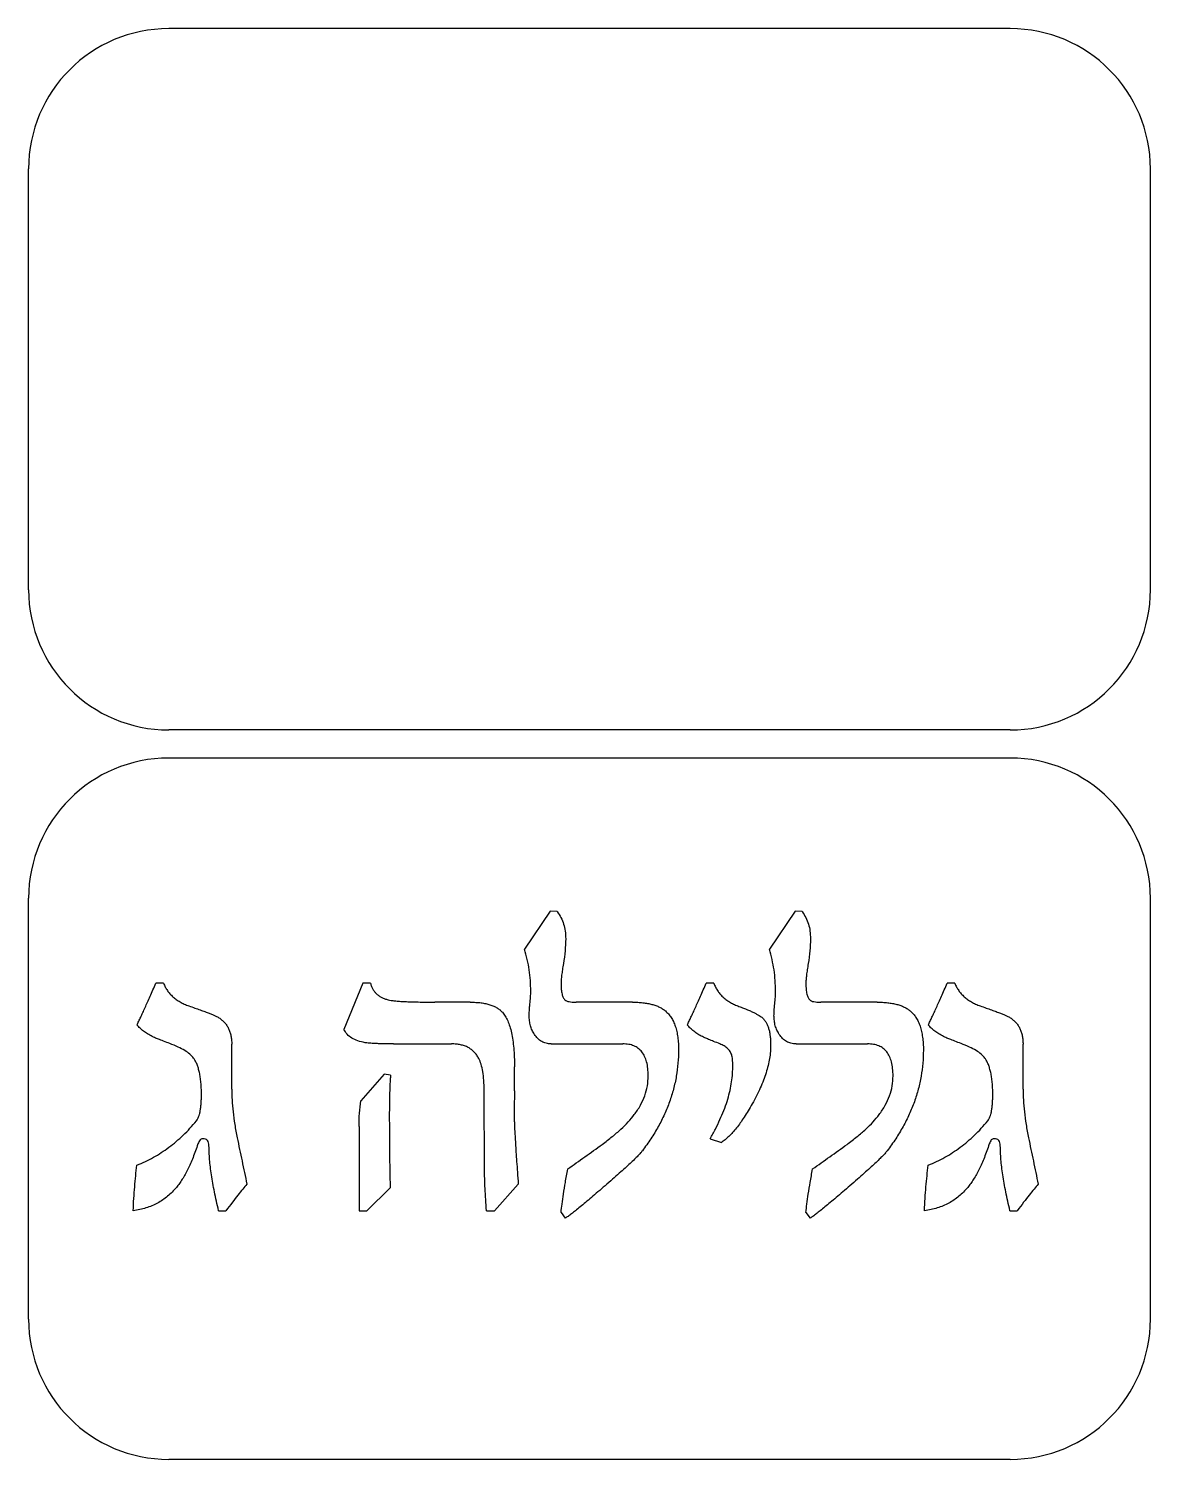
# Model space of a CAD drawing. Header units: inches. Extents: x -4 to 8.2, y -13.6 to 2.5.
# Drawn here: x 4.2 to 8.2, y -13 to -7.9 of the extents above; entities that cross this region are included whole.
import ezdxf

# ---------------------------------------------------------------- set-up
doc = ezdxf.new("R2010")
doc.units = ezdxf.units.IN
doc.header["$MEASUREMENT"] = 0

msp = doc.modelspace()

# ---------------------------------------------------------------- linework, layer by layer
at = {"color": 7, "linetype": 'Continuous', "lineweight": 25}
for p, q in [((7.7, -7.9), (4.7, -7.9)), ((4.2, -9.9), (4.2, -8.4)), ((8.2, -9.9), (8.2, -8.4)), ((7.7, -10.4), (4.7, -10.4)), ((7.7, -10.5), (4.7, -10.5)), ((4.2, -12.5), (4.2, -11)), ((8.2, -12.5), (8.2, -11)), ((6.0602, -11.0459), (5.9684, -11.1811)), ((6.0851, -11.0474), (6.0602, -11.0459)), ((6.9332, -11.0459), (6.8413, -11.1811)), ((6.9581, -11.0474), (6.9332, -11.0459)), ((4.6811, -11.3027), (4.6541, -11.3027)), ((5.3919, -11.3027), (5.3243, -11.4678)), ((5.4189, -11.3027), (5.3919, -11.3027)), ((6.6432, -11.3027), (6.6162, -11.3027)), ((7.5027, -11.3027), (7.4757, -11.3027)), ((5.7745, -11.3703), (5.6489, -11.3703)), ((6.3529, -11.3703), (6.1519, -11.3703)), ((7.2258, -11.3703), (7.0248, -11.3703)), ((4.9243, -11.68), (4.9243, -11.52)), ((5.5017, -11.5189), (5.708, -11.5189)), ((6.0634, -11.5189), (6.3185, -11.5189)), ((6.9364, -11.5189), (7.1914, -11.5189)), ((7.7459, -11.68), (7.7459, -11.52)), ((5.4675, -11.627), (5.3841, -11.7216)), ((5.4907, -11.63), (5.4675, -11.627)), ((5.9324, -11.6868), (5.9324, -11.6011)), ((5.3784, -11.8137), (5.3784, -12.1135)), ((6.6297, -11.857), (6.6703, -11.8703)), ((5.4065, -12.1135), (5.4892, -12.0324)), ((5.8609, -12.1135), (5.9459, -12.0189)), ((4.8777, -12.1135), (4.9038, -12.1135)), ((5.3784, -12.1135), (5.4065, -12.1135)), ((5.833, -12.1135), (5.8609, -12.1135)), ((6.0986, -12.1201), (6.1134, -12.1405)), ((6.9716, -12.1201), (6.9864, -12.1405)), ((7.6993, -12.1135), (7.7255, -12.1135)), ((7.7, -13), (4.7, -13))]:
    msp.add_line(p, q, dxfattribs=at)
for centre, start, end in [((4.7, -8.4), 90, 180), ((7.7, -8.4), 0, 90), ((4.7, -9.9), 180, 270), ((7.7, -9.9), 270, 0), ((4.7, -11), 90, 180), ((7.7, -11), 0, 90), ((4.7, -12.5), 180, 270), ((7.7, -12.5), 270, 0)]:
    msp.add_arc(centre, 0.5, start, end, dxfattribs=at)
for points, knots in [([(6.0851, -11.0474), (6.0897, -11.0544), (6.099, -11.0684), (6.1084, -11.0919), (6.1141, -11.1173), (6.1148, -11.1349), (6.1151, -11.1439)], [0, 0, 0, 0, 0.243597, 0.487887, 0.73625, 1, 1, 1, 1]), ([(6.9581, -11.0474), (6.9627, -11.0544), (6.972, -11.0684), (6.9814, -11.0919), (6.987, -11.1173), (6.9877, -11.1349), (6.9881, -11.1439)], [0, 0, 0, 0, 0.243597, 0.487887, 0.73625, 1, 1, 1, 1]), ([(6.1151, -11.1439), (6.1147, -11.1582), (6.1138, -11.188), (6.1083, -11.225), (6.1033, -11.2541), (6.1008, -11.2735), (6.0989, -11.29), (6.0987, -11.3001), (6.0986, -11.3046)], [0, 0, 0, 0, 0.265423, 0.552621, 0.692818, 0.812685, 0.91638, 1, 1, 1, 1]), ([(6.9881, -11.1439), (6.9877, -11.1582), (6.9867, -11.188), (6.9812, -11.225), (6.9763, -11.2541), (6.9738, -11.2735), (6.9719, -11.29), (6.9717, -11.3001), (6.9716, -11.3046)], [0, 0, 0, 0, 0.265423, 0.552621, 0.692818, 0.812685, 0.91638, 1, 1, 1, 1]), ([(5.9905, -11.3316), (5.9902, -11.3189), (5.9896, -11.2934), (5.9855, -11.2554), (5.9786, -11.2178), (5.9718, -11.1934), (5.9684, -11.1811)], [0, 0, 0, 0, 0.2504879, 0.5007886, 0.7497757, 1, 1, 1, 1]), ([(6.8635, -11.3316), (6.8632, -11.3189), (6.8625, -11.2934), (6.8585, -11.2554), (6.8516, -11.2178), (6.8448, -11.1934), (6.8413, -11.1811)], [0, 0, 0, 0, 0.2504879, 0.5007886, 0.7497757, 1, 1, 1, 1]), ([(4.5865, -11.4514), (4.5886, -11.447), (4.5931, -11.4378), (4.5998, -11.4231), (4.6075, -11.4071), (4.6156, -11.3893), (4.6244, -11.3699), (4.6335, -11.3488), (4.6438, -11.3263), (4.6506, -11.3107), (4.6541, -11.3027)], [0, 0, 0, 0, 0.089061, 0.187408, 0.296147, 0.417073, 0.546131, 0.687399, 0.839038, 1, 1, 1, 1]), ([(4.6811, -11.3027), (4.683, -11.3073), (4.6868, -11.3163), (4.6946, -11.3289), (4.7037, -11.3406), (4.7144, -11.3511), (4.7265, -11.3609), (4.7401, -11.3695), (4.7551, -11.3775), (4.7659, -11.3816), (4.7715, -11.3838)], [0, 0, 0, 0, 0.118383, 0.234832, 0.352458, 0.471594, 0.595002, 0.723061, 0.857953, 1, 1, 1, 1]), ([(5.4189, -11.3027), (5.4201, -11.3065), (5.4223, -11.3139), (5.4275, -11.324), (5.4336, -11.3332), (5.441, -11.3412), (5.4494, -11.3482), (5.4592, -11.3539), (5.4702, -11.3583), (5.4779, -11.3605), (5.4818, -11.3616)], [0, 0, 0, 0, 0.129981, 0.254604, 0.375045, 0.491735, 0.612154, 0.736017, 0.864096, 1, 1, 1, 1]), ([(6.0986, -11.3046), (6.0987, -11.3115), (6.0989, -11.3239), (6.1017, -11.3404), (6.1053, -11.3536), (6.1103, -11.3597), (6.1126, -11.3625)], [0, 0, 0, 0, 0.337253, 0.611953, 0.828368, 1, 1, 1, 1]), ([(6.5486, -11.4514), (6.5508, -11.447), (6.5553, -11.4378), (6.5619, -11.4231), (6.5697, -11.4071), (6.5778, -11.3893), (6.5866, -11.3699), (6.5957, -11.3488), (6.6059, -11.3263), (6.6127, -11.3107), (6.6162, -11.3027)], [0, 0, 0, 0, 0.089061, 0.187408, 0.296147, 0.417073, 0.546131, 0.687399, 0.839038, 1, 1, 1, 1]), ([(6.6432, -11.3027), (6.6451, -11.3073), (6.6488, -11.3163), (6.6562, -11.3288), (6.6645, -11.3406), (6.6749, -11.3511), (6.6862, -11.3609), (6.6991, -11.3695), (6.7132, -11.3775), (6.7235, -11.3816), (6.7288, -11.3838)], [0, 0, 0, 0, 0.121272, 0.239485, 0.357546, 0.477869, 0.601015, 0.727171, 0.860039, 1, 1, 1, 1]), ([(6.9716, -11.3046), (6.9717, -11.3115), (6.9719, -11.3239), (6.9747, -11.3404), (6.9783, -11.3536), (6.9833, -11.3597), (6.9856, -11.3625)], [0, 0, 0, 0, 0.337253, 0.611953, 0.828368, 1, 1, 1, 1]), ([(7.4081, -11.4514), (7.4102, -11.447), (7.4147, -11.4378), (7.4214, -11.4231), (7.4292, -11.4071), (7.4372, -11.3893), (7.446, -11.3699), (7.4551, -11.3488), (7.4654, -11.3263), (7.4722, -11.3107), (7.4757, -11.3027)], [0, 0, 0, 0, 0.089061, 0.187408, 0.296147, 0.417073, 0.546131, 0.687399, 0.839038, 1, 1, 1, 1]), ([(7.5027, -11.3027), (7.5046, -11.3073), (7.5084, -11.3163), (7.5163, -11.3289), (7.5253, -11.3406), (7.536, -11.3511), (7.5481, -11.3609), (7.5618, -11.3695), (7.5767, -11.3775), (7.5875, -11.3816), (7.5931, -11.3838)], [0, 0, 0, 0, 0.118383, 0.234832, 0.352458, 0.471594, 0.595002, 0.723061, 0.857953, 1, 1, 1, 1]), ([(5.4818, -11.3616), (5.4853, -11.3624), (5.4932, -11.3641), (5.5066, -11.3655), (5.523, -11.3671), (5.5424, -11.3683), (5.5647, -11.3691), (5.5902, -11.3697), (5.6185, -11.3701), (5.6384, -11.3702), (5.6489, -11.3703)], [0, 0, 0, 0, 0.063052, 0.144371, 0.241852, 0.358091, 0.491831, 0.643173, 0.813399, 1, 1, 1, 1]), ([(5.7745, -11.3703), (5.7812, -11.3704), (5.7941, -11.3706), (5.8126, -11.3723), (5.8295, -11.375), (5.8447, -11.379), (5.8585, -11.384), (5.8705, -11.3902), (5.881, -11.3975), (5.8868, -11.4035), (5.8896, -11.4064)], [0, 0, 0, 0, 0.161704, 0.312035, 0.448246, 0.574932, 0.692814, 0.800104, 0.90255, 1, 1, 1, 1]), ([(5.9848, -11.4184), (5.9849, -11.4158), (5.985, -11.41), (5.9855, -11.4005), (5.9863, -11.3892), (5.988, -11.3727), (5.9901, -11.3534), (5.9904, -11.3383), (5.9905, -11.3316)], [0, 0, 0, 0, 0.089827, 0.199145, 0.330556, 0.47931, 0.771757, 1, 1, 1, 1]), ([(6.1126, -11.3625), (6.1145, -11.3637), (6.1189, -11.3665), (6.1277, -11.3687), (6.1389, -11.3701), (6.1473, -11.3702), (6.1519, -11.3703)], [0, 0, 0, 0, 0.167526, 0.384466, 0.66218, 1, 1, 1, 1]), ([(6.3529, -11.3703), (6.3593, -11.3703), (6.3719, -11.3705), (6.3901, -11.3719), (6.4069, -11.3745), (6.4225, -11.3777), (6.4365, -11.3822), (6.4493, -11.3875), (6.4608, -11.3937), (6.4675, -11.399), (6.4707, -11.4015)], [0, 0, 0, 0, 0.156348, 0.302949, 0.440392, 0.567366, 0.685042, 0.79548, 0.900436, 1, 1, 1, 1]), ([(6.8578, -11.4184), (6.8579, -11.4158), (6.858, -11.41), (6.8584, -11.4005), (6.8593, -11.3892), (6.861, -11.3727), (6.8631, -11.3534), (6.8634, -11.3383), (6.8635, -11.3316)], [0, 0, 0, 0, 0.089827, 0.199145, 0.330556, 0.47931, 0.771757, 1, 1, 1, 1]), ([(6.9856, -11.3625), (6.9875, -11.3637), (6.9919, -11.3665), (7.0007, -11.3687), (7.0119, -11.3701), (7.0202, -11.3702), (7.0248, -11.3703)], [0, 0, 0, 0, 0.167526, 0.384466, 0.66218, 1, 1, 1, 1]), ([(7.2258, -11.3703), (7.2323, -11.3703), (7.2449, -11.3705), (7.2631, -11.3719), (7.2799, -11.3745), (7.2954, -11.3777), (7.3095, -11.3822), (7.3222, -11.3875), (7.3338, -11.3937), (7.3404, -11.399), (7.3437, -11.4015)], [0, 0, 0, 0, 0.156348, 0.302949, 0.440392, 0.567366, 0.685042, 0.79548, 0.900436, 1, 1, 1, 1]), ([(4.7715, -11.3838), (4.7786, -11.3862), (4.7921, -11.3909), (4.8112, -11.3977), (4.8282, -11.4037), (4.8427, -11.4095), (4.8551, -11.4142), (4.8649, -11.4187), (4.8727, -11.4222), (4.8769, -11.4247), (4.8787, -11.4258)], [0, 0, 0, 0, 0.195686, 0.372278, 0.528059, 0.663702, 0.777926, 0.872166, 0.945049, 1, 1, 1, 1]), ([(5.8896, -11.4064), (5.8931, -11.4108), (5.9005, -11.4202), (5.909, -11.4374), (5.9164, -11.4573), (5.9221, -11.4802), (5.9267, -11.5061), (5.93, -11.535), (5.9322, -11.567), (5.9323, -11.5894), (5.9324, -11.6011)], [0, 0, 0, 0, 0.084087, 0.17671, 0.281092, 0.397198, 0.526204, 0.669742, 0.827224, 1, 1, 1, 1]), ([(6.0036, -11.4849), (6.0007, -11.4801), (5.9949, -11.4703), (5.989, -11.454), (5.9856, -11.4366), (5.9851, -11.4246), (5.9848, -11.4184)], [0, 0, 0, 0, 0.241448, 0.485495, 0.737233, 1, 1, 1, 1]), ([(6.4707, -11.4015), (6.4745, -11.405), (6.4821, -11.4121), (6.4916, -11.425), (6.4996, -11.4397), (6.5065, -11.4563), (6.5115, -11.4749), (6.5149, -11.4953), (6.5174, -11.5176), (6.5175, -11.5331), (6.5176, -11.5411)], [0, 0, 0, 0, 0.1012646, 0.2055387, 0.3150568, 0.4322733, 0.5577493, 0.6946659, 0.8414485, 1, 1, 1, 1]), ([(6.7288, -11.3838), (6.7343, -11.3859), (6.7449, -11.3899), (6.76, -11.3958), (6.7735, -11.4014), (6.7853, -11.4069), (6.7955, -11.4122), (6.8042, -11.417), (6.8113, -11.4216), (6.8152, -11.4249), (6.817, -11.4264)], [0, 0, 0, 0, 0.181245, 0.34494, 0.493923, 0.626346, 0.742424, 0.843252, 0.928317, 1, 1, 1, 1]), ([(6.8766, -11.4849), (6.8737, -11.4801), (6.8679, -11.4703), (6.862, -11.454), (6.8586, -11.4366), (6.8581, -11.4246), (6.8578, -11.4184)], [0, 0, 0, 0, 0.241448, 0.485495, 0.737233, 1, 1, 1, 1]), ([(7.3437, -11.4015), (7.3474, -11.405), (7.3551, -11.4121), (7.3646, -11.425), (7.3726, -11.4397), (7.3794, -11.4563), (7.3844, -11.4749), (7.3878, -11.4953), (7.3903, -11.5176), (7.3905, -11.5331), (7.3905, -11.5411)], [0, 0, 0, 0, 0.1012646, 0.2055387, 0.3150568, 0.4322733, 0.5577493, 0.6946659, 0.8414485, 1, 1, 1, 1]), ([(7.5931, -11.3838), (7.6002, -11.3862), (7.6137, -11.3909), (7.6329, -11.3977), (7.6498, -11.4037), (7.6643, -11.4095), (7.6767, -11.4142), (7.6865, -11.4187), (7.6943, -11.4222), (7.6985, -11.4247), (7.7003, -11.4258)], [0, 0, 0, 0, 0.195686, 0.372278, 0.528059, 0.663702, 0.777926, 0.872166, 0.945049, 1, 1, 1, 1]), ([(4.6408, -11.4925), (4.6353, -11.4896), (4.6246, -11.4839), (4.6101, -11.4739), (4.5971, -11.4635), (4.59, -11.4553), (4.5865, -11.4514)], [0, 0, 0, 0, 0.27154, 0.528588, 0.76906, 1, 1, 1, 1]), ([(4.8787, -11.4258), (4.8824, -11.4284), (4.8896, -11.4334), (4.8989, -11.4427), (4.9069, -11.4529), (4.9133, -11.4643), (4.9183, -11.4767), (4.9219, -11.4902), (4.924, -11.5048), (4.9242, -11.5148), (4.9243, -11.52)], [0, 0, 0, 0, 0.122695, 0.241382, 0.358299, 0.475788, 0.598665, 0.72455, 0.859052, 1, 1, 1, 1]), ([(5.3995, -11.5147), (5.3908, -11.5129), (5.3745, -11.5095), (5.3529, -11.4992), (5.3354, -11.4858), (5.328, -11.4737), (5.3243, -11.4678)], [0, 0, 0, 0, 0.289512, 0.541564, 0.775403, 1, 1, 1, 1]), ([(6.6025, -11.4932), (6.597, -11.4902), (6.5864, -11.4843), (6.5719, -11.4744), (6.5594, -11.4634), (6.5522, -11.4553), (6.5486, -11.4514)], [0, 0, 0, 0, 0.2728779, 0.5272238, 0.769209, 1, 1, 1, 1]), ([(6.817, -11.4264), (6.8193, -11.4289), (6.8241, -11.434), (6.83, -11.4429), (6.8348, -11.4531), (6.8391, -11.4644), (6.8422, -11.4772), (6.8442, -11.4912), (6.8458, -11.5064), (6.8459, -11.517), (6.8459, -11.5225)], [0, 0, 0, 0, 0.098799, 0.202339, 0.30967, 0.427787, 0.554647, 0.691571, 0.839954, 1, 1, 1, 1]), ([(7.4624, -11.4925), (7.4569, -11.4896), (7.4462, -11.4839), (7.4317, -11.4739), (7.4187, -11.4635), (7.4116, -11.4553), (7.4081, -11.4514)], [0, 0, 0, 0, 0.27154, 0.528588, 0.76906, 1, 1, 1, 1]), ([(7.7003, -11.4258), (7.704, -11.4284), (7.7112, -11.4334), (7.7206, -11.4427), (7.7285, -11.4529), (7.7349, -11.4643), (7.7399, -11.4767), (7.7435, -11.4902), (7.7456, -11.5048), (7.7458, -11.5148), (7.7459, -11.52)], [0, 0, 0, 0, 0.122695, 0.241382, 0.358299, 0.475788, 0.598665, 0.72455, 0.859052, 1, 1, 1, 1]), ([(4.7039, -11.5179), (4.6962, -11.515), (4.6824, -11.5099), (4.6643, -11.5027), (4.6508, -11.4973), (4.6436, -11.4939), (4.6408, -11.4925)], [0, 0, 0, 0, 0.361355, 0.648305, 0.859783, 1, 1, 1, 1]), ([(4.7883, -11.5698), (4.7841, -11.5651), (4.7747, -11.5547), (4.7557, -11.5416), (4.7317, -11.5291), (4.7136, -11.5218), (4.7039, -11.5179)], [0, 0, 0, 0, 0.190711, 0.417015, 0.686565, 1, 1, 1, 1]), ([(5.5017, -11.5189), (5.4955, -11.5189), (5.4836, -11.519), (5.4666, -11.5188), (5.4513, -11.5183), (5.4377, -11.518), (5.4257, -11.5172), (5.4155, -11.5167), (5.4069, -11.5159), (5.4018, -11.5151), (5.3995, -11.5147)], [0, 0, 0, 0, 0.181513, 0.348601, 0.497169, 0.631305, 0.746979, 0.848238, 0.931156, 1, 1, 1, 1]), ([(5.8051, -11.5709), (5.8028, -11.5667), (5.7982, -11.5586), (5.7894, -11.5478), (5.7791, -11.539), (5.7676, -11.5313), (5.7545, -11.5261), (5.7403, -11.5216), (5.7245, -11.5195), (5.7136, -11.5191), (5.708, -11.5189)], [0, 0, 0, 0, 0.1227928, 0.2399999, 0.3556123, 0.4722574, 0.592454, 0.7191969, 0.8548069, 1, 1, 1, 1]), ([(6.0634, -11.5189), (6.0573, -11.5185), (6.0456, -11.5178), (6.029, -11.5111), (6.0147, -11.4999), (6.0074, -11.4901), (6.0036, -11.4849)], [0, 0, 0, 0, 0.2516915, 0.4892415, 0.7345291, 1, 1, 1, 1]), ([(6.4095, -11.6332), (6.4092, -11.6242), (6.4087, -11.6074), (6.4046, -11.5838), (6.3975, -11.5638), (6.3875, -11.5473), (6.3744, -11.5342), (6.3582, -11.5253), (6.3392, -11.5196), (6.3256, -11.5192), (6.3185, -11.5189)], [0, 0, 0, 0, 0.161067, 0.302646, 0.428037, 0.541194, 0.647754, 0.755503, 0.871701, 1, 1, 1, 1]), ([(6.665, -11.5189), (6.6575, -11.516), (6.6441, -11.5106), (6.6261, -11.5036), (6.6128, -11.4979), (6.6054, -11.4945), (6.6025, -11.4932)], [0, 0, 0, 0, 0.3560767, 0.6419804, 0.8560369, 1, 1, 1, 1]), ([(6.7072, -11.5584), (6.7055, -11.5541), (6.702, -11.5455), (6.6922, -11.5348), (6.68, -11.5254), (6.6702, -11.5212), (6.665, -11.5189)], [0, 0, 0, 0, 0.231003, 0.46427, 0.716826, 1, 1, 1, 1]), ([(6.8459, -11.5225), (6.8457, -11.5305), (6.8452, -11.5467), (6.8423, -11.5713), (6.8368, -11.5965), (6.8296, -11.6225), (6.8206, -11.6493), (6.8089, -11.6766), (6.7957, -11.7048), (6.7855, -11.7234), (6.7803, -11.733)], [0, 0, 0, 0, 0.1071637, 0.2178625, 0.3330671, 0.4539705, 0.5810032, 0.713497, 0.8529263, 1, 1, 1, 1]), ([(6.9364, -11.5189), (6.9303, -11.5185), (6.9186, -11.5178), (6.902, -11.5111), (6.8877, -11.4999), (6.8804, -11.4901), (6.8766, -11.4849)], [0, 0, 0, 0, 0.2516915, 0.4892415, 0.7345291, 1, 1, 1, 1]), ([(7.2824, -11.6332), (7.2822, -11.6242), (7.2817, -11.6074), (7.2776, -11.5838), (7.2705, -11.5638), (7.2605, -11.5473), (7.2474, -11.5342), (7.2312, -11.5253), (7.2122, -11.5196), (7.1986, -11.5192), (7.1914, -11.5189)], [0, 0, 0, 0, 0.161067, 0.302646, 0.428037, 0.541194, 0.647754, 0.755503, 0.871701, 1, 1, 1, 1]), ([(7.5255, -11.5179), (7.5178, -11.515), (7.504, -11.5099), (7.4859, -11.5027), (7.4725, -11.4973), (7.4652, -11.4939), (7.4624, -11.4925)], [0, 0, 0, 0, 0.361355, 0.648305, 0.859783, 1, 1, 1, 1]), ([(7.61, -11.5698), (7.6057, -11.5651), (7.5963, -11.5547), (7.5773, -11.5416), (7.5533, -11.5291), (7.5352, -11.5218), (7.5255, -11.5179)], [0, 0, 0, 0, 0.1907109, 0.4170152, 0.6865648, 1, 1, 1, 1]), ([(4.8162, -11.6984), (4.8161, -11.6911), (4.816, -11.6772), (4.8148, -11.657), (4.8124, -11.6385), (4.8096, -11.6215), (4.8055, -11.6063), (4.801, -11.5925), (4.7953, -11.5803), (4.7906, -11.5732), (4.7883, -11.5698)], [0, 0, 0, 0, 0.162941, 0.313497, 0.453766, 0.582221, 0.699998, 0.808534, 0.908291, 1, 1, 1, 1]), ([(5.8243, -11.6842), (5.8241, -11.6723), (5.8237, -11.6499), (5.8201, -11.6189), (5.8149, -11.5926), (5.8082, -11.5777), (5.8051, -11.5709)], [0, 0, 0, 0, 0.3097971, 0.577489, 0.8072277, 1, 1, 1, 1]), ([(6.5176, -11.5411), (6.5171, -11.5567), (6.5162, -11.5879), (6.5102, -11.6344), (6.5, -11.6803), (6.4861, -11.7257), (6.4677, -11.7704), (6.4455, -11.8144), (6.4192, -11.8579), (6.399, -11.8857), (6.3888, -11.8998)], [0, 0, 0, 0, 0.120909, 0.241034, 0.361954, 0.4838, 0.607772, 0.734543, 0.864898, 1, 1, 1, 1]), ([(6.7108, -11.6032), (6.7108, -11.598), (6.7107, -11.5887), (6.7102, -11.576), (6.709, -11.5662), (6.7077, -11.5607), (6.7072, -11.5584)], [0, 0, 0, 0, 0.342424, 0.624194, 0.841776, 1, 1, 1, 1]), ([(7.3905, -11.5411), (7.3901, -11.5567), (7.3892, -11.5879), (7.3832, -11.6344), (7.3729, -11.6803), (7.3591, -11.7257), (7.3407, -11.7704), (7.3184, -11.8144), (7.2922, -11.8579), (7.272, -11.8857), (7.2617, -11.8998)], [0, 0, 0, 0, 0.120909, 0.241034, 0.361954, 0.4838, 0.607772, 0.734543, 0.864898, 1, 1, 1, 1]), ([(7.6378, -11.6984), (7.6378, -11.6911), (7.6376, -11.6772), (7.6364, -11.657), (7.634, -11.6385), (7.6313, -11.6215), (7.6271, -11.6063), (7.6226, -11.5925), (7.617, -11.5803), (7.6122, -11.5732), (7.61, -11.5698)], [0, 0, 0, 0, 0.162941, 0.313497, 0.453766, 0.582221, 0.699998, 0.808534, 0.908291, 1, 1, 1, 1]), ([(6.6297, -11.857), (6.6362, -11.8456), (6.6488, -11.8233), (6.6652, -11.7895), (6.6794, -11.7566), (6.6907, -11.7244), (6.6997, -11.693), (6.706, -11.6623), (6.71, -11.6325), (6.7106, -11.6128), (6.7108, -11.6032)], [0, 0, 0, 0, 0.14591, 0.285397, 0.417414, 0.544558, 0.665116, 0.78115, 0.892539, 1, 1, 1, 1]), ([(5.4907, -11.63), (5.4903, -11.6355), (5.4893, -11.6472), (5.4883, -11.666), (5.4875, -11.6871), (5.4869, -11.7103), (5.4864, -11.7358), (5.4862, -11.7635), (5.4862, -11.7935), (5.4864, -11.8142), (5.4865, -11.8249)], [0, 0, 0, 0, 0.084709, 0.181232, 0.289601, 0.408755, 0.538711, 0.681648, 0.835408, 1, 1, 1, 1]), ([(6.3598, -11.7712), (6.3675, -11.7603), (6.3823, -11.7392), (6.3977, -11.7044), (6.4076, -11.6691), (6.4088, -11.6451), (6.4095, -11.6332)], [0, 0, 0, 0, 0.2668757, 0.5182997, 0.7599292, 1, 1, 1, 1]), ([(7.2328, -11.7712), (7.2404, -11.7603), (7.2553, -11.7392), (7.2706, -11.7044), (7.2806, -11.6691), (7.2818, -11.6451), (7.2824, -11.6332)], [0, 0, 0, 0, 0.2668757, 0.5182997, 0.7599292, 1, 1, 1, 1]), ([(4.7987, -11.7932), (4.8001, -11.7911), (4.8031, -11.7867), (4.8065, -11.7787), (4.8099, -11.7693), (4.8119, -11.7581), (4.8138, -11.7455), (4.8153, -11.7312), (4.8162, -11.7154), (4.8162, -11.7042), (4.8162, -11.6984)], [0, 0, 0, 0, 0.076698, 0.164644, 0.265048, 0.38196, 0.513001, 0.658499, 0.820719, 1, 1, 1, 1]), ([(4.9243, -11.68), (4.9246, -11.6931), (4.9252, -11.7201), (4.929, -11.7621), (4.9348, -11.807), (4.9406, -11.8376), (4.9435, -11.8534)], [0, 0, 0, 0, 0.223766, 0.465215, 0.72373, 1, 1, 1, 1]), ([(5.3784, -11.8137), (5.3786, -11.7978), (5.3791, -11.767), (5.3824, -11.7364), (5.3841, -11.7216)], [0, 0, 0, 0, 0.517341, 1, 1, 1, 1]), ([(5.8258, -11.9644), (5.8258, -11.9619), (5.8258, -11.9559), (5.8259, -11.9454), (5.8255, -11.9321), (5.8257, -11.9159), (5.8253, -11.897), (5.8255, -11.8752), (5.8251, -11.8506), (5.825, -11.824), (5.8247, -11.7975), (5.8249, -11.7729), (5.8244, -11.7511), (5.8246, -11.7322), (5.8243, -11.7162), (5.8243, -11.703), (5.8243, -11.6926), (5.8243, -11.6867), (5.8243, -11.6842)], [0, 0, 0, 0, 0.027128, 0.064806, 0.112286, 0.169557, 0.237381, 0.314998, 0.403167, 0.501133, 0.599098, 0.687265, 0.764885, 0.831951, 0.889227, 0.936701, 0.973625, 1, 1, 1, 1]), ([(5.9324, -11.6868), (5.9323, -11.6966), (5.9321, -11.7154), (5.9315, -11.7426), (5.9315, -11.7675), (5.9317, -11.7833), (5.9318, -11.7909)], [0, 0, 0, 0, 0.281957, 0.543633, 0.782967, 1, 1, 1, 1]), ([(7.6203, -11.7932), (7.6217, -11.7911), (7.6247, -11.7867), (7.6282, -11.7787), (7.6315, -11.7693), (7.6335, -11.7581), (7.6355, -11.7455), (7.637, -11.7312), (7.6378, -11.7154), (7.6378, -11.7042), (7.6378, -11.6984)], [0, 0, 0, 0, 0.076698, 0.164644, 0.265048, 0.38196, 0.513001, 0.658499, 0.820719, 1, 1, 1, 1]), ([(7.7459, -11.68), (7.7462, -11.6931), (7.7468, -11.7201), (7.7506, -11.7621), (7.7564, -11.807), (7.7622, -11.8376), (7.7652, -11.8534)], [0, 0, 0, 0, 0.223766, 0.465215, 0.72373, 1, 1, 1, 1]), ([(6.2454, -11.8774), (6.2574, -11.8683), (6.2802, -11.8508), (6.3114, -11.824), (6.3379, -11.7979), (6.3528, -11.7798), (6.3598, -11.7712)], [0, 0, 0, 0, 0.289176, 0.551141, 0.787619, 1, 1, 1, 1]), ([(6.7803, -11.733), (6.7756, -11.7412), (6.7664, -11.7571), (6.7522, -11.7795), (6.7384, -11.8), (6.7244, -11.8181), (6.7109, -11.8344), (6.6973, -11.8483), (6.684, -11.8605), (6.6747, -11.8671), (6.6703, -11.8703)], [0, 0, 0, 0, 0.160114, 0.309436, 0.449143, 0.578231, 0.696544, 0.806018, 0.908071, 1, 1, 1, 1]), ([(7.1184, -11.8774), (7.1304, -11.8683), (7.1532, -11.8508), (7.1844, -11.824), (7.2109, -11.7979), (7.2258, -11.7798), (7.2328, -11.7712)], [0, 0, 0, 0, 0.289176, 0.551141, 0.787619, 1, 1, 1, 1]), ([(4.5865, -11.9514), (4.5965, -11.9471), (4.6165, -11.9386), (4.6454, -11.9236), (4.6733, -11.9066), (4.7004, -11.8878), (4.7266, -11.8671), (4.7518, -11.8444), (4.7759, -11.8197), (4.791, -11.8021), (4.7987, -11.7932)], [0, 0, 0, 0, 0.1216151, 0.2434478, 0.3653164, 0.488409, 0.6131993, 0.7395533, 0.868532, 1, 1, 1, 1]), ([(5.4865, -11.8249), (5.4865, -11.8404), (5.4867, -11.8726), (5.4871, -11.9227), (5.4879, -11.9764), (5.4888, -12.0134), (5.4892, -12.0324)], [0, 0, 0, 0, 0.223782, 0.46588, 0.724276, 1, 1, 1, 1]), ([(5.9318, -11.7909), (5.9319, -11.7958), (5.9322, -11.807), (5.9331, -11.8258), (5.9344, -11.8485), (5.9362, -11.8751), (5.9379, -11.9055), (5.9403, -11.9398), (5.9431, -11.978), (5.945, -12.0048), (5.9459, -12.0189)], [0, 0, 0, 0, 0.064713, 0.147039, 0.246995, 0.362742, 0.496993, 0.647039, 0.81473, 1, 1, 1, 1]), ([(7.4081, -11.9514), (7.4181, -11.9471), (7.4381, -11.9386), (7.467, -11.9236), (7.495, -11.9066), (7.522, -11.8878), (7.5482, -11.8671), (7.5735, -11.8444), (7.5975, -11.8197), (7.6127, -11.8021), (7.6203, -11.7932)], [0, 0, 0, 0, 0.121615, 0.243448, 0.365316, 0.488409, 0.613199, 0.739553, 0.868532, 1, 1, 1, 1]), ([(4.8038, -11.8758), (4.8009, -11.8841), (4.7954, -11.9003), (4.7865, -11.9235), (4.7775, -11.9453), (4.7679, -11.9654), (4.7583, -11.984), (4.7483, -12.001), (4.7381, -12.0164), (4.7307, -12.0258), (4.7271, -12.0303)], [0, 0, 0, 0, 0.1520802, 0.295426, 0.4313089, 0.559283, 0.6801699, 0.7931279, 0.9001641, 1, 1, 1, 1]), ([(4.8209, -11.8568), (4.8191, -11.8571), (4.8155, -11.8577), (4.8105, -11.8615), (4.8067, -11.8679), (4.8048, -11.873), (4.8038, -11.8758)], [0, 0, 0, 0, 0.192121, 0.4033798, 0.6726271, 1, 1, 1, 1]), ([(4.8432, -11.8823), (4.843, -11.8785), (4.8425, -11.8718), (4.8386, -11.8626), (4.8303, -11.8576), (4.8242, -11.8571), (4.8209, -11.8568)], [0, 0, 0, 0, 0.291921, 0.523912, 0.745046, 1, 1, 1, 1]), ([(4.8777, -12.1135), (4.8749, -12.1021), (4.8697, -12.0799), (4.8626, -12.0473), (4.8568, -12.0162), (4.8518, -11.9865), (4.8481, -11.9583), (4.8452, -11.9316), (4.8438, -11.9065), (4.8434, -11.8902), (4.8432, -11.8823)], [0, 0, 0, 0, 0.149973, 0.291924, 0.427682, 0.555554, 0.677413, 0.791579, 0.899019, 1, 1, 1, 1]), ([(4.9435, -11.8534), (4.9494, -11.881), (4.9611, -11.9362), (4.9726, -11.9914), (4.9784, -12.0189)], [0, 0, 0, 0, 0.50135, 1, 1, 1, 1]), ([(6.1223, -11.9649), (6.1428, -11.9504), (6.1839, -11.9213), (6.2249, -11.8921), (6.2454, -11.8774)], [0, 0, 0, 0, 0.4986201, 1, 1, 1, 1]), ([(6.9953, -11.9649), (7.0158, -11.9504), (7.0569, -11.9213), (7.0978, -11.8921), (7.1184, -11.8774)], [0, 0, 0, 0, 0.4986201, 1, 1, 1, 1]), ([(7.6254, -11.8758), (7.6226, -11.8841), (7.6171, -11.9003), (7.6081, -11.9235), (7.5992, -11.9453), (7.5896, -11.9654), (7.5799, -11.984), (7.57, -12.001), (7.5597, -12.0164), (7.5523, -12.0258), (7.5487, -12.0303)], [0, 0, 0, 0, 0.15208, 0.295426, 0.431309, 0.559283, 0.68017, 0.793128, 0.900164, 1, 1, 1, 1]), ([(7.6425, -11.8568), (7.6407, -11.8571), (7.6371, -11.8577), (7.6321, -11.8615), (7.6283, -11.8679), (7.6264, -11.873), (7.6254, -11.8758)], [0, 0, 0, 0, 0.192121, 0.4033798, 0.6726271, 1, 1, 1, 1]), ([(7.6649, -11.8823), (7.6646, -11.8785), (7.6642, -11.8718), (7.6602, -11.8626), (7.6519, -11.8576), (7.6458, -11.8571), (7.6425, -11.8568)], [0, 0, 0, 0, 0.291921, 0.523912, 0.745046, 1, 1, 1, 1]), ([(7.6993, -12.1135), (7.6966, -12.1021), (7.6913, -12.0799), (7.6843, -12.0473), (7.6784, -12.0162), (7.6734, -11.9865), (7.6697, -11.9583), (7.6668, -11.9316), (7.6654, -11.9065), (7.665, -11.8902), (7.6649, -11.8823)], [0, 0, 0, 0, 0.149973, 0.291924, 0.427682, 0.555554, 0.677413, 0.791579, 0.899019, 1, 1, 1, 1]), ([(7.7652, -11.8534), (7.771, -11.881), (7.7827, -11.9362), (7.7942, -11.9914), (7.8, -12.0189)], [0, 0, 0, 0, 0.50135, 1, 1, 1, 1]), ([(6.3888, -11.8998), (6.3865, -11.9025), (6.3814, -11.9088), (6.3717, -11.9188), (6.3596, -11.9314), (6.3441, -11.9457), (6.3261, -11.9623), (6.3051, -11.9811), (6.2816, -12.0023), (6.2646, -12.0168), (6.2557, -12.0244)], [0, 0, 0, 0, 0.057506, 0.133667, 0.229436, 0.344074, 0.479249, 0.633346, 0.807148, 1, 1, 1, 1]), ([(7.2617, -11.8998), (7.2595, -11.9025), (7.2544, -11.9088), (7.2447, -11.9188), (7.2325, -11.9314), (7.2171, -11.9457), (7.1991, -11.9623), (7.1781, -11.9811), (7.1545, -12.0023), (7.1376, -12.0168), (7.1287, -12.0244)], [0, 0, 0, 0, 0.057506, 0.133667, 0.229436, 0.344074, 0.479249, 0.633346, 0.807148, 1, 1, 1, 1]), ([(4.573, -12.1135), (4.5736, -12.099), (4.5748, -12.0706), (4.5782, -12.0291), (4.5815, -11.9895), (4.5848, -11.9639), (4.5865, -11.9514)], [0, 0, 0, 0, 0.267521, 0.523794, 0.767356, 1, 1, 1, 1]), ([(5.833, -12.1135), (5.8318, -12.1001), (5.8296, -12.0739), (5.8277, -12.0355), (5.826, -11.9993), (5.8259, -11.9758), (5.8258, -11.9644)], [0, 0, 0, 0, 0.2709804, 0.5287878, 0.7708512, 1, 1, 1, 1]), ([(6.0986, -12.1201), (6.0997, -12.1101), (6.1021, -12.088), (6.1073, -12.0522), (6.1141, -12.0105), (6.1194, -11.9808), (6.1223, -11.9649)], [0, 0, 0, 0, 0.192151, 0.423011, 0.691382, 1, 1, 1, 1]), ([(6.9716, -12.1201), (6.9727, -12.1101), (6.975, -12.088), (6.9803, -12.0522), (6.9871, -12.0105), (6.9924, -11.9808), (6.9953, -11.9649)], [0, 0, 0, 0, 0.192151, 0.423011, 0.691382, 1, 1, 1, 1]), ([(7.3946, -12.1135), (7.3952, -12.099), (7.3964, -12.0706), (7.3998, -12.0291), (7.4031, -11.9895), (7.4065, -11.9639), (7.4081, -11.9514)], [0, 0, 0, 0, 0.267521, 0.523794, 0.767356, 1, 1, 1, 1]), ([(4.7271, -12.0303), (4.7221, -12.036), (4.7123, -12.0472), (4.696, -12.0623), (4.6783, -12.0753), (4.6597, -12.0869), (4.6397, -12.0964), (4.6185, -12.1039), (4.5962, -12.11), (4.5808, -12.1123), (4.573, -12.1135)], [0, 0, 0, 0, 0.125713, 0.248896, 0.370742, 0.492173, 0.614744, 0.739745, 0.867552, 1, 1, 1, 1]), ([(4.9784, -12.0189), (4.9734, -12.0247), (4.9624, -12.0374), (4.9452, -12.059), (4.9254, -12.0848), (4.9114, -12.1035), (4.9038, -12.1135)], [0, 0, 0, 0, 0.188982, 0.418383, 0.688344, 1, 1, 1, 1]), ([(6.2557, -12.0244), (6.2472, -12.0318), (6.2308, -12.0459), (6.2073, -12.0659), (6.1864, -12.084), (6.1672, -12.0993), (6.1507, -12.1129), (6.1362, -12.1241), (6.1243, -12.1333), (6.1168, -12.1383), (6.1134, -12.1405)], [0, 0, 0, 0, 0.184943, 0.352811, 0.503608, 0.636756, 0.753573, 0.852632, 0.93467, 1, 1, 1, 1]), ([(7.1287, -12.0244), (7.1201, -12.0318), (7.1038, -12.0459), (7.0803, -12.0659), (7.0593, -12.084), (7.0401, -12.0993), (7.0236, -12.1129), (7.0092, -12.1241), (6.9973, -12.1333), (6.9897, -12.1383), (6.9864, -12.1405)], [0, 0, 0, 0, 0.184943, 0.352811, 0.503608, 0.636756, 0.753573, 0.852632, 0.93467, 1, 1, 1, 1]), ([(7.5487, -12.0303), (7.5438, -12.036), (7.5339, -12.0472), (7.5176, -12.0623), (7.4999, -12.0753), (7.4813, -12.0869), (7.4613, -12.0964), (7.4401, -12.1039), (7.4179, -12.11), (7.4024, -12.1123), (7.3946, -12.1135)], [0, 0, 0, 0, 0.125713, 0.248896, 0.370742, 0.492173, 0.614744, 0.739745, 0.867552, 1, 1, 1, 1]), ([(7.8, -12.0189), (7.795, -12.0247), (7.7841, -12.0374), (7.7668, -12.059), (7.747, -12.0848), (7.733, -12.1035), (7.7255, -12.1135)], [0, 0, 0, 0, 0.1889821, 0.4183835, 0.6883439, 1, 1, 1, 1])]:
    msp.add_open_spline(points, degree=3, knots=knots, dxfattribs=at)

doc.saveas('drawing.dxf')
